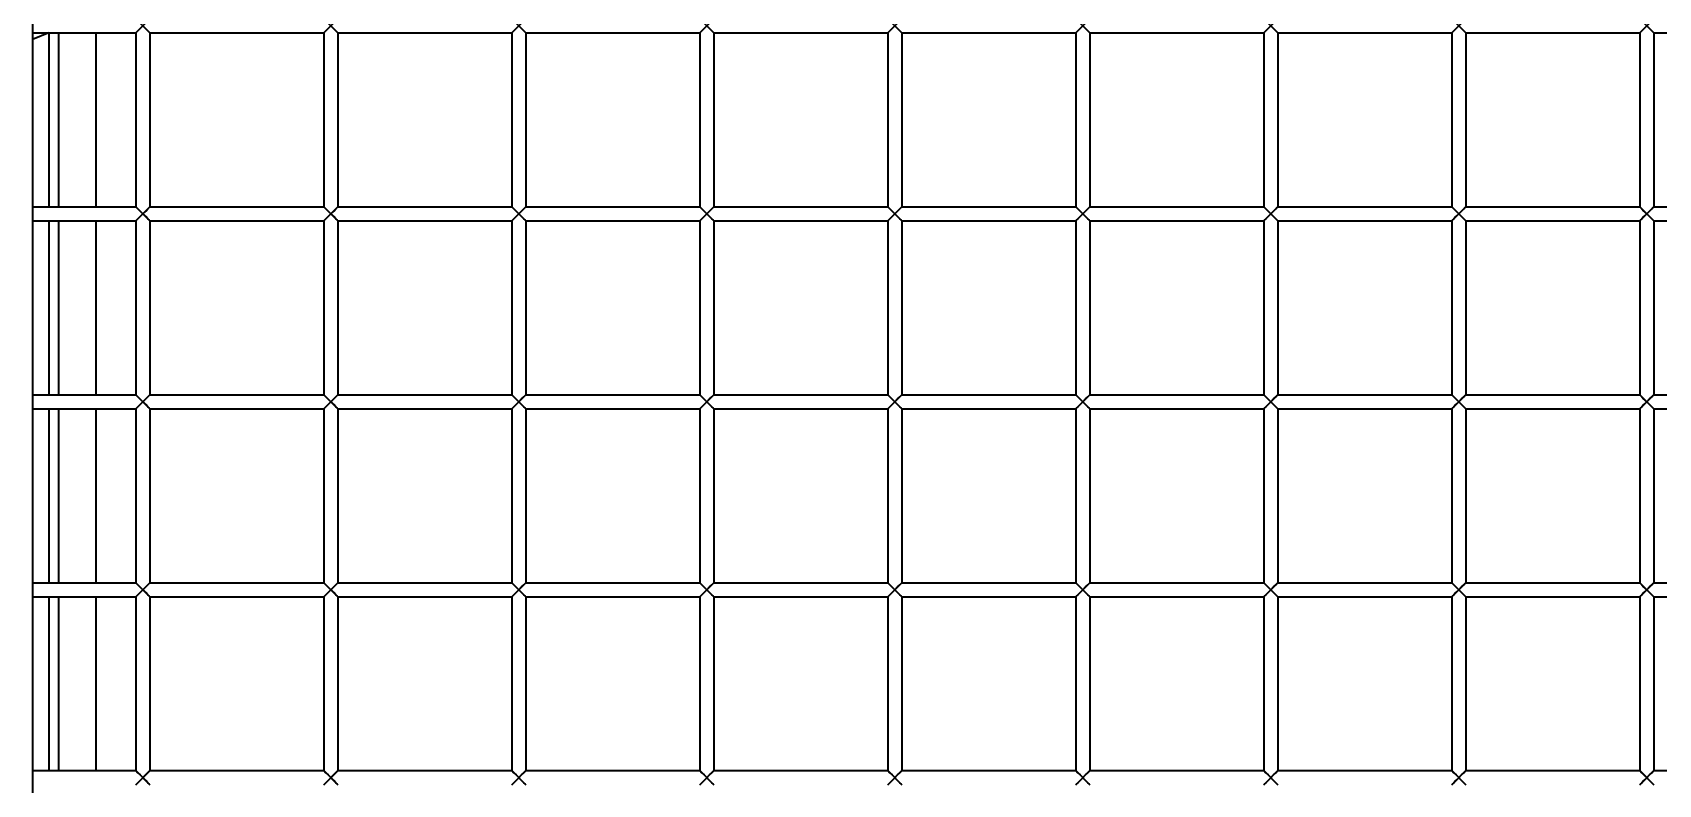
# Model space of a CAD drawing. Header units: millimetres. Extents: x 32496 to 166256, y 3504 to 23939.
# Drawn here: x 72119.5 to 72465.5, y 13849.7 to 14009.7 of the extents above; entities that cross this region are included whole.
import ezdxf

# ---------------------------------------------------------------- set-up
doc = ezdxf.new("R2010")
doc.units = ezdxf.units.MM
doc.layers.get('0').update_dxf_attribs({"lineweight": 35})

# ---------------------------------------------------------------- blocks, each defined once
blk = doc.blocks.new('8-1250')
at = {"linetype": 'Continuous'}
for p, q in [((-926.63, -32393.79), (-926.63, -33324.79)), ((-904.63, -32961.79), (-901.63, -32958.79)), ((-904.63, -32958.79), (-901.63, -32961.79)), ((-864.63, -32961.79), (-861.63, -32958.79)), ((-864.63, -32958.79), (-861.63, -32961.79)), ((-824.63, -32961.79), (-821.63, -32958.79)), ((-824.63, -32958.79), (-821.63, -32961.79)), ((-784.63, -32961.79), (-781.63, -32958.79)), ((-784.63, -32958.79), (-781.63, -32961.79)), ((-744.63, -32961.79), (-741.63, -32958.79)), ((-744.63, -32958.79), (-741.63, -32961.79)), ((-704.63, -32961.79), (-701.63, -32958.79)), ((-704.63, -32958.79), (-701.63, -32961.79)), ((-664.63, -32961.79), (-661.63, -32958.79)), ((-664.63, -32958.79), (-661.63, -32961.79)), ((-624.63, -32961.79), (-621.63, -32958.79)), ((-624.63, -32958.79), (-621.63, -32961.79)), ((-584.63, -32961.79), (-581.63, -32958.79)), ((-584.63, -32958.79), (-581.63, -32961.79)), ((-923.18, -32961.79), (-926.63, -32963.2)), ((-926.63, -32961.79), (-904.63, -32961.79)), ((-923.13, -32961.77), (-923.13, -32998.79)), ((-921.13, -32961.79), (-921.13, -32998.79)), ((-913.13, -32961.79), (-913.13, -32998.79)), ((-904.63, -32961.79), (-904.63, -32998.79)), ((-901.63, -32961.79), (-864.63, -32961.79)), ((-901.63, -32961.79), (-901.63, -32998.79)), ((-864.63, -32961.79), (-864.63, -32998.79)), ((-861.63, -32961.79), (-824.63, -32961.79)), ((-861.63, -32961.79), (-861.63, -32998.79)), ((-824.63, -32961.79), (-824.63, -32998.79)), ((-821.63, -32961.79), (-784.63, -32961.79)), ((-821.63, -32961.79), (-821.63, -32998.79)), ((-784.63, -32961.79), (-784.63, -32998.79)), ((-781.63, -32961.79), (-744.63, -32961.79)), ((-781.63, -32961.79), (-781.63, -32998.79)), ((-744.63, -32961.79), (-744.63, -32998.79)), ((-741.63, -32961.79), (-704.63, -32961.79)), ((-741.63, -32961.79), (-741.63, -32998.79)), ((-704.63, -32961.79), (-704.63, -32998.79)), ((-701.63, -32961.79), (-664.63, -32961.79)), ((-701.63, -32961.79), (-701.63, -32998.79)), ((-664.63, -32961.79), (-664.63, -32998.79)), ((-661.63, -32961.79), (-624.63, -32961.79)), ((-661.63, -32961.79), (-661.63, -32998.79)), ((-624.63, -32961.79), (-624.63, -32998.79)), ((-621.63, -32961.79), (-584.63, -32961.79)), ((-621.63, -32961.79), (-621.63, -32998.79)), ((-584.63, -32961.79), (-584.63, -32998.79)), ((-581.63, -32961.79), (-544.63, -32961.79)), ((-581.63, -32961.79), (-581.63, -32998.79)), ((-926.63, -32998.79), (-904.63, -32998.79)), ((-904.63, -33001.79), (-901.63, -32998.79)), ((-904.63, -32998.79), (-901.63, -33001.79)), ((-901.63, -32998.79), (-864.63, -32998.79)), ((-864.63, -33001.79), (-861.63, -32998.79)), ((-864.63, -32998.79), (-861.63, -33001.79)), ((-861.63, -32998.79), (-824.63, -32998.79)), ((-824.63, -33001.79), (-821.63, -32998.79)), ((-824.63, -32998.79), (-821.63, -33001.79)), ((-821.63, -32998.79), (-784.63, -32998.79)), ((-784.63, -33001.79), (-781.63, -32998.79)), ((-784.63, -32998.79), (-781.63, -33001.79)), ((-781.63, -32998.79), (-744.63, -32998.79)), ((-744.63, -33001.79), (-741.63, -32998.79)), ((-744.63, -32998.79), (-741.63, -33001.79)), ((-741.63, -32998.79), (-704.63, -32998.79)), ((-704.63, -33001.79), (-701.63, -32998.79)), ((-704.63, -32998.79), (-701.63, -33001.79)), ((-701.63, -32998.79), (-664.63, -32998.79)), ((-664.63, -33001.79), (-661.63, -32998.79)), ((-664.63, -32998.79), (-661.63, -33001.79)), ((-661.63, -32998.79), (-624.63, -32998.79)), ((-624.63, -33001.79), (-621.63, -32998.79)), ((-624.63, -32998.79), (-621.63, -33001.79)), ((-621.63, -32998.79), (-584.63, -32998.79)), ((-584.63, -33001.79), (-581.63, -32998.79)), ((-584.63, -32998.79), (-581.63, -33001.79)), ((-581.63, -32998.79), (-544.63, -32998.79)), ((-926.63, -33001.79), (-904.63, -33001.79)), ((-923.13, -33001.79), (-923.13, -33038.79)), ((-921.13, -33001.79), (-921.13, -33038.79)), ((-913.13, -33001.79), (-913.13, -33038.79)), ((-904.63, -33001.79), (-904.63, -33038.79)), ((-901.63, -33001.79), (-864.63, -33001.79)), ((-901.63, -33001.79), (-901.63, -33038.79)), ((-864.63, -33001.79), (-864.63, -33038.79)), ((-861.63, -33001.79), (-824.63, -33001.79)), ((-861.63, -33001.79), (-861.63, -33038.79)), ((-824.63, -33001.79), (-824.63, -33038.79)), ((-821.63, -33001.79), (-784.63, -33001.79)), ((-821.63, -33001.79), (-821.63, -33038.79)), ((-784.63, -33001.79), (-784.63, -33038.79)), ((-781.63, -33001.79), (-744.63, -33001.79)), ((-781.63, -33001.79), (-781.63, -33038.79)), ((-744.63, -33001.79), (-744.63, -33038.79)), ((-741.63, -33001.79), (-704.63, -33001.79)), ((-741.63, -33001.79), (-741.63, -33038.79)), ((-704.63, -33001.79), (-704.63, -33038.79)), ((-701.63, -33001.79), (-664.63, -33001.79)), ((-701.63, -33001.79), (-701.63, -33038.79)), ((-664.63, -33001.79), (-664.63, -33038.79)), ((-661.63, -33001.79), (-624.63, -33001.79)), ((-661.63, -33001.79), (-661.63, -33038.79)), ((-624.63, -33001.79), (-624.63, -33038.79)), ((-621.63, -33001.79), (-584.63, -33001.79)), ((-621.63, -33001.79), (-621.63, -33038.79)), ((-584.63, -33001.79), (-584.63, -33038.79)), ((-581.63, -33001.79), (-544.63, -33001.79)), ((-581.63, -33001.79), (-581.63, -33038.79)), ((-926.63, -33038.79), (-904.63, -33038.79)), ((-904.63, -33041.79), (-901.63, -33038.79)), ((-904.63, -33038.79), (-901.63, -33041.79)), ((-901.63, -33038.79), (-864.63, -33038.79)), ((-864.63, -33041.79), (-861.63, -33038.79)), ((-864.63, -33038.79), (-861.63, -33041.79)), ((-861.63, -33038.79), (-824.63, -33038.79)), ((-824.63, -33041.79), (-821.63, -33038.79)), ((-824.63, -33038.79), (-821.63, -33041.79)), ((-821.63, -33038.79), (-784.63, -33038.79)), ((-784.63, -33041.79), (-781.63, -33038.79)), ((-784.63, -33038.79), (-781.63, -33041.79)), ((-781.63, -33038.79), (-744.63, -33038.79)), ((-744.63, -33041.79), (-741.63, -33038.79)), ((-744.63, -33038.79), (-741.63, -33041.79)), ((-741.63, -33038.79), (-704.63, -33038.79)), ((-704.63, -33041.79), (-701.63, -33038.79)), ((-704.63, -33038.79), (-701.63, -33041.79)), ((-701.63, -33038.79), (-664.63, -33038.79)), ((-664.63, -33041.79), (-661.63, -33038.79)), ((-664.63, -33038.79), (-661.63, -33041.79)), ((-661.63, -33038.79), (-624.63, -33038.79)), ((-624.63, -33041.79), (-621.63, -33038.79)), ((-624.63, -33038.79), (-621.63, -33041.79)), ((-621.63, -33038.79), (-584.63, -33038.79)), ((-584.63, -33041.79), (-581.63, -33038.79)), ((-584.63, -33038.79), (-581.63, -33041.79)), ((-581.63, -33038.79), (-544.63, -33038.79)), ((-926.63, -33041.79), (-904.63, -33041.79)), ((-923.13, -33041.79), (-923.13, -33078.79)), ((-921.13, -33041.79), (-921.13, -33078.79)), ((-913.13, -33041.79), (-913.13, -33078.79)), ((-904.63, -33041.79), (-904.63, -33078.79)), ((-901.63, -33041.79), (-864.63, -33041.79)), ((-901.63, -33041.79), (-901.63, -33078.79)), ((-864.63, -33041.79), (-864.63, -33078.79)), ((-861.63, -33041.79), (-824.63, -33041.79)), ((-861.63, -33041.79), (-861.63, -33078.79)), ((-824.63, -33041.79), (-824.63, -33078.79)), ((-821.63, -33041.79), (-784.63, -33041.79)), ((-821.63, -33041.79), (-821.63, -33078.79)), ((-784.63, -33041.79), (-784.63, -33078.79)), ((-781.63, -33041.79), (-744.63, -33041.79)), ((-781.63, -33041.79), (-781.63, -33078.79)), ((-744.63, -33041.79), (-744.63, -33078.79)), ((-741.63, -33041.79), (-704.63, -33041.79)), ((-741.63, -33041.79), (-741.63, -33078.79)), ((-704.63, -33041.79), (-704.63, -33078.79)), ((-701.63, -33041.79), (-664.63, -33041.79)), ((-701.63, -33041.79), (-701.63, -33078.79)), ((-664.63, -33041.79), (-664.63, -33078.79)), ((-661.63, -33041.79), (-624.63, -33041.79)), ((-661.63, -33041.79), (-661.63, -33078.79)), ((-624.63, -33041.79), (-624.63, -33078.79)), ((-621.63, -33041.79), (-584.63, -33041.79)), ((-621.63, -33041.79), (-621.63, -33078.79)), ((-584.63, -33041.79), (-584.63, -33078.79)), ((-581.63, -33041.79), (-544.63, -33041.79)), ((-581.63, -33041.79), (-581.63, -33078.79)), ((-926.63, -33078.79), (-904.63, -33078.79)), ((-904.63, -33081.79), (-901.63, -33078.79)), ((-904.63, -33078.79), (-901.63, -33081.79)), ((-901.63, -33078.79), (-864.63, -33078.79)), ((-864.63, -33081.79), (-861.63, -33078.79)), ((-864.63, -33078.79), (-861.63, -33081.79)), ((-861.63, -33078.79), (-824.63, -33078.79)), ((-824.63, -33081.79), (-821.63, -33078.79)), ((-824.63, -33078.79), (-821.63, -33081.79)), ((-821.63, -33078.79), (-784.63, -33078.79)), ((-784.63, -33081.79), (-781.63, -33078.79)), ((-784.63, -33078.79), (-781.63, -33081.79)), ((-781.63, -33078.79), (-744.63, -33078.79)), ((-744.63, -33081.79), (-741.63, -33078.79)), ((-744.63, -33078.79), (-741.63, -33081.79)), ((-741.63, -33078.79), (-704.63, -33078.79)), ((-704.63, -33081.79), (-701.63, -33078.79)), ((-704.63, -33078.79), (-701.63, -33081.79)), ((-701.63, -33078.79), (-664.63, -33078.79)), ((-664.63, -33081.79), (-661.63, -33078.79)), ((-664.63, -33078.79), (-661.63, -33081.79)), ((-661.63, -33078.79), (-624.63, -33078.79)), ((-624.63, -33081.79), (-621.63, -33078.79)), ((-624.63, -33078.79), (-621.63, -33081.79)), ((-621.63, -33078.79), (-584.63, -33078.79)), ((-584.63, -33081.79), (-581.63, -33078.79)), ((-584.63, -33078.79), (-581.63, -33081.79)), ((-581.63, -33078.79), (-544.63, -33078.79)), ((-926.63, -33081.79), (-904.63, -33081.79)), ((-923.13, -33081.79), (-923.13, -33118.79)), ((-921.13, -33081.79), (-921.13, -33118.79)), ((-913.13, -33081.79), (-913.13, -33118.79)), ((-904.63, -33081.79), (-904.63, -33118.79)), ((-901.63, -33081.79), (-864.63, -33081.79)), ((-901.63, -33081.79), (-901.63, -33118.79)), ((-864.63, -33081.79), (-864.63, -33118.79)), ((-861.63, -33081.79), (-824.63, -33081.79)), ((-861.63, -33081.79), (-861.63, -33118.79)), ((-824.63, -33081.79), (-824.63, -33118.79)), ((-821.63, -33081.79), (-784.63, -33081.79)), ((-821.63, -33081.79), (-821.63, -33118.79)), ((-784.63, -33081.79), (-784.63, -33118.79)), ((-781.63, -33081.79), (-744.63, -33081.79)), ((-781.63, -33081.79), (-781.63, -33118.79)), ((-744.63, -33081.79), (-744.63, -33118.79)), ((-741.63, -33081.79), (-704.63, -33081.79)), ((-741.63, -33081.79), (-741.63, -33118.79)), ((-704.63, -33081.79), (-704.63, -33118.79)), ((-701.63, -33081.79), (-664.63, -33081.79)), ((-701.63, -33081.79), (-701.63, -33118.79)), ((-664.63, -33081.79), (-664.63, -33118.79)), ((-661.63, -33081.79), (-624.63, -33081.79)), ((-661.63, -33081.79), (-661.63, -33118.79)), ((-624.63, -33081.79), (-624.63, -33118.79)), ((-621.63, -33081.79), (-584.63, -33081.79)), ((-621.63, -33081.79), (-621.63, -33118.79)), ((-584.63, -33081.79), (-584.63, -33118.79)), ((-581.63, -33081.79), (-544.63, -33081.79)), ((-581.63, -33081.79), (-581.63, -33118.79)), ((-926.63, -33118.79), (-904.63, -33118.79)), ((-904.63, -33121.79), (-901.63, -33118.79)), ((-904.63, -33118.79), (-901.63, -33121.79)), ((-901.63, -33118.79), (-864.63, -33118.79)), ((-864.63, -33121.79), (-861.63, -33118.79)), ((-864.63, -33118.79), (-861.63, -33121.79)), ((-861.63, -33118.79), (-824.63, -33118.79)), ((-824.63, -33121.79), (-821.63, -33118.79)), ((-824.63, -33118.79), (-821.63, -33121.79)), ((-821.63, -33118.79), (-784.63, -33118.79)), ((-784.63, -33121.79), (-781.63, -33118.79)), ((-784.63, -33118.79), (-781.63, -33121.79)), ((-781.63, -33118.79), (-744.63, -33118.79)), ((-744.63, -33121.79), (-741.63, -33118.79)), ((-744.63, -33118.79), (-741.63, -33121.79)), ((-741.63, -33118.79), (-704.63, -33118.79)), ((-704.63, -33121.79), (-701.63, -33118.79)), ((-704.63, -33118.79), (-701.63, -33121.79)), ((-701.63, -33118.79), (-664.63, -33118.79)), ((-664.63, -33121.79), (-661.63, -33118.79)), ((-664.63, -33118.79), (-661.63, -33121.79)), ((-661.63, -33118.79), (-624.63, -33118.79)), ((-624.63, -33121.79), (-621.63, -33118.79)), ((-624.63, -33118.79), (-621.63, -33121.79)), ((-621.63, -33118.79), (-584.63, -33118.79)), ((-584.63, -33121.79), (-581.63, -33118.79)), ((-584.63, -33118.79), (-581.63, -33121.79)), ((-581.63, -33118.79), (-544.63, -33118.79))]:
    blk.add_line(p, q, dxfattribs=at)
for points in [[(-904.63, -32998.79), (-904.2, -32999.22), (-903.71, -32999.71), (-902.54, -33000.88)], [(-903.13, -33000.29), (-903.72, -33000.88), (-904.19, -33001.35), (-904.51, -33001.67)], [(-903.13, -33000.29), (-902.54, -32999.7), (-902.07, -32999.23), (-901.74, -32998.9)], [(-901.74, -33001.67), (-902.07, -33001.35), (-902.54, -33000.88)], [(-864.63, -32998.79), (-864.2, -32999.22), (-863.71, -32999.71), (-862.54, -33000.88)], [(-863.13, -33000.29), (-863.72, -33000.88), (-864.19, -33001.35), (-864.51, -33001.67)], [(-863.13, -33000.29), (-862.54, -32999.7), (-862.07, -32999.23), (-861.74, -32998.9)], [(-861.74, -33001.67), (-862.07, -33001.35), (-862.54, -33000.88)], [(-824.63, -32998.79), (-824.2, -32999.22), (-823.71, -32999.71), (-822.54, -33000.88)], [(-823.13, -33000.29), (-823.72, -33000.88), (-824.19, -33001.35), (-824.51, -33001.67)], [(-823.13, -33000.29), (-822.54, -32999.7), (-822.07, -32999.23), (-821.74, -32998.9)], [(-821.74, -33001.67), (-822.07, -33001.35), (-822.54, -33000.88)], [(-784.63, -32998.79), (-784.2, -32999.22), (-783.71, -32999.71), (-782.54, -33000.88)], [(-783.13, -33000.29), (-783.72, -33000.88), (-784.19, -33001.35), (-784.51, -33001.67)], [(-783.13, -33000.29), (-782.54, -32999.7), (-782.07, -32999.23), (-781.74, -32998.9)], [(-781.74, -33001.67), (-782.07, -33001.35), (-782.54, -33000.88)], [(-744.63, -32998.79), (-744.2, -32999.22), (-743.71, -32999.71), (-742.54, -33000.88)], [(-743.13, -33000.29), (-743.72, -33000.88), (-744.19, -33001.35), (-744.51, -33001.67)], [(-743.13, -33000.29), (-742.54, -32999.7), (-742.07, -32999.23), (-741.74, -32998.9)], [(-741.74, -33001.67), (-742.07, -33001.35), (-742.54, -33000.88)], [(-704.63, -32998.79), (-704.2, -32999.22), (-703.71, -32999.71), (-702.54, -33000.88)], [(-703.13, -33000.29), (-703.72, -33000.88), (-704.19, -33001.35), (-704.51, -33001.67)], [(-703.13, -33000.29), (-702.54, -32999.7), (-702.07, -32999.23), (-701.74, -32998.9)], [(-701.74, -33001.67), (-702.07, -33001.35), (-702.54, -33000.88)], [(-664.63, -32998.79), (-664.2, -32999.22), (-663.71, -32999.71), (-662.54, -33000.88)], [(-663.13, -33000.29), (-663.72, -33000.88), (-664.19, -33001.35), (-664.51, -33001.67)], [(-663.13, -33000.29), (-662.54, -32999.7), (-662.07, -32999.23), (-661.74, -32998.9)], [(-661.74, -33001.67), (-662.07, -33001.35), (-662.54, -33000.88)], [(-624.63, -32998.79), (-624.2, -32999.22), (-623.71, -32999.71), (-622.54, -33000.88)], [(-623.13, -33000.29), (-623.72, -33000.88), (-624.19, -33001.35), (-624.51, -33001.67)], [(-623.13, -33000.29), (-622.54, -32999.7), (-622.07, -32999.23), (-621.74, -32998.9)], [(-621.74, -33001.67), (-622.07, -33001.35), (-622.54, -33000.88)], [(-584.63, -32998.79), (-584.2, -32999.22), (-583.71, -32999.71), (-582.54, -33000.88)], [(-583.13, -33000.29), (-583.72, -33000.88), (-584.19, -33001.35), (-584.51, -33001.67)], [(-583.13, -33000.29), (-582.54, -32999.7), (-582.07, -32999.23), (-581.74, -32998.9)], [(-581.74, -33001.67), (-582.07, -33001.35), (-582.54, -33000.88)], [(-904.63, -33038.79), (-904.2, -33039.22), (-903.71, -33039.71), (-902.54, -33040.88)], [(-903.13, -33040.29), (-902.54, -33039.7), (-902.07, -33039.23), (-901.74, -33038.9)], [(-864.63, -33038.79), (-864.2, -33039.22), (-863.71, -33039.71), (-862.54, -33040.88)], [(-863.13, -33040.29), (-862.54, -33039.7), (-862.07, -33039.23), (-861.74, -33038.9)], [(-824.63, -33038.79), (-824.2, -33039.22), (-823.71, -33039.71), (-822.54, -33040.88)], [(-823.13, -33040.29), (-822.54, -33039.7), (-822.07, -33039.23), (-821.74, -33038.9)], [(-784.63, -33038.79), (-784.2, -33039.22), (-783.71, -33039.71), (-782.54, -33040.88)], [(-783.13, -33040.29), (-782.54, -33039.7), (-782.07, -33039.23), (-781.74, -33038.9)], [(-744.63, -33038.79), (-744.2, -33039.22), (-743.71, -33039.71), (-742.54, -33040.88)], [(-743.13, -33040.29), (-742.54, -33039.7), (-742.07, -33039.23), (-741.74, -33038.9)], [(-704.63, -33038.79), (-704.2, -33039.22), (-703.71, -33039.71), (-702.54, -33040.88)], [(-703.13, -33040.29), (-702.54, -33039.7), (-702.07, -33039.23), (-701.74, -33038.9)], [(-664.63, -33038.79), (-664.2, -33039.22), (-663.71, -33039.71), (-662.54, -33040.88)], [(-663.13, -33040.29), (-662.54, -33039.7), (-662.07, -33039.23), (-661.74, -33038.9)], [(-624.63, -33038.79), (-624.2, -33039.22), (-623.71, -33039.71), (-622.54, -33040.88)], [(-623.13, -33040.29), (-622.54, -33039.7), (-622.07, -33039.23), (-621.74, -33038.9)], [(-584.63, -33038.79), (-584.2, -33039.22), (-583.71, -33039.71), (-582.54, -33040.88)], [(-583.13, -33040.29), (-582.54, -33039.7), (-582.07, -33039.23), (-581.74, -33038.9)], [(-903.13, -33040.29), (-903.72, -33040.88), (-904.19, -33041.35), (-904.51, -33041.67)], [(-901.74, -33041.67), (-902.07, -33041.35), (-902.54, -33040.88)], [(-863.13, -33040.29), (-863.72, -33040.88), (-864.19, -33041.35), (-864.51, -33041.67)], [(-861.74, -33041.67), (-862.07, -33041.35), (-862.54, -33040.88)], [(-823.13, -33040.29), (-823.72, -33040.88), (-824.19, -33041.35), (-824.51, -33041.67)], [(-821.74, -33041.67), (-822.07, -33041.35), (-822.54, -33040.88)], [(-783.13, -33040.29), (-783.72, -33040.88), (-784.19, -33041.35), (-784.51, -33041.67)], [(-781.74, -33041.67), (-782.07, -33041.35), (-782.54, -33040.88)], [(-743.13, -33040.29), (-743.72, -33040.88), (-744.19, -33041.35), (-744.51, -33041.67)], [(-741.74, -33041.67), (-742.07, -33041.35), (-742.54, -33040.88)], [(-703.13, -33040.29), (-703.72, -33040.88), (-704.19, -33041.35), (-704.51, -33041.67)], [(-701.74, -33041.67), (-702.07, -33041.35), (-702.54, -33040.88)], [(-663.13, -33040.29), (-663.72, -33040.88), (-664.19, -33041.35), (-664.51, -33041.67)], [(-661.74, -33041.67), (-662.07, -33041.35), (-662.54, -33040.88)], [(-623.13, -33040.29), (-623.72, -33040.88), (-624.19, -33041.35), (-624.51, -33041.67)], [(-621.74, -33041.67), (-622.07, -33041.35), (-622.54, -33040.88)], [(-583.13, -33040.29), (-583.72, -33040.88), (-584.19, -33041.35), (-584.51, -33041.67)], [(-581.74, -33041.67), (-582.07, -33041.35), (-582.54, -33040.88)], [(-904.63, -33078.79), (-904.2, -33079.22), (-903.71, -33079.71), (-902.54, -33080.88)], [(-903.13, -33080.29), (-903.72, -33080.88), (-904.19, -33081.35), (-904.51, -33081.67)], [(-903.13, -33080.29), (-902.54, -33079.7), (-902.07, -33079.23), (-901.74, -33078.9)], [(-901.74, -33081.67), (-902.07, -33081.35), (-902.54, -33080.88)], [(-864.63, -33078.79), (-864.2, -33079.22), (-863.71, -33079.71), (-862.54, -33080.88)], [(-863.13, -33080.29), (-863.72, -33080.88), (-864.19, -33081.35), (-864.51, -33081.67)], [(-863.13, -33080.29), (-862.54, -33079.7), (-862.07, -33079.23), (-861.74, -33078.9)], [(-861.74, -33081.67), (-862.07, -33081.35), (-862.54, -33080.88)], [(-824.63, -33078.79), (-824.2, -33079.22), (-823.71, -33079.71), (-822.54, -33080.88)], [(-823.13, -33080.29), (-823.72, -33080.88), (-824.19, -33081.35), (-824.51, -33081.67)], [(-823.13, -33080.29), (-822.54, -33079.7), (-822.07, -33079.23), (-821.74, -33078.9)], [(-821.74, -33081.67), (-822.07, -33081.35), (-822.54, -33080.88)], [(-784.63, -33078.79), (-784.2, -33079.22), (-783.71, -33079.71), (-782.54, -33080.88)], [(-783.13, -33080.29), (-783.72, -33080.88), (-784.19, -33081.35), (-784.51, -33081.67)], [(-783.13, -33080.29), (-782.54, -33079.7), (-782.07, -33079.23), (-781.74, -33078.9)], [(-781.74, -33081.67), (-782.07, -33081.35), (-782.54, -33080.88)], [(-744.63, -33078.79), (-744.2, -33079.22), (-743.71, -33079.71), (-742.54, -33080.88)], [(-743.13, -33080.29), (-743.72, -33080.88), (-744.19, -33081.35), (-744.51, -33081.67)], [(-743.13, -33080.29), (-742.54, -33079.7), (-742.07, -33079.23), (-741.74, -33078.9)], [(-741.74, -33081.67), (-742.07, -33081.35), (-742.54, -33080.88)], [(-704.63, -33078.79), (-704.2, -33079.22), (-703.71, -33079.71), (-702.54, -33080.88)], [(-703.13, -33080.29), (-703.72, -33080.88), (-704.19, -33081.35), (-704.51, -33081.67)], [(-703.13, -33080.29), (-702.54, -33079.7), (-702.07, -33079.23), (-701.74, -33078.9)], [(-701.74, -33081.67), (-702.07, -33081.35), (-702.54, -33080.88)], [(-664.63, -33078.79), (-664.2, -33079.22), (-663.71, -33079.71), (-662.54, -33080.88)], [(-663.13, -33080.29), (-663.72, -33080.88), (-664.19, -33081.35), (-664.51, -33081.67)], [(-663.13, -33080.29), (-662.54, -33079.7), (-662.07, -33079.23), (-661.74, -33078.9)], [(-661.74, -33081.67), (-662.07, -33081.35), (-662.54, -33080.88)], [(-624.63, -33078.79), (-624.2, -33079.22), (-623.71, -33079.71), (-622.54, -33080.88)], [(-623.13, -33080.29), (-623.72, -33080.88), (-624.19, -33081.35), (-624.51, -33081.67)], [(-623.13, -33080.29), (-622.54, -33079.7), (-622.07, -33079.23), (-621.74, -33078.9)], [(-621.74, -33081.67), (-622.07, -33081.35), (-622.54, -33080.88)], [(-584.63, -33078.79), (-584.2, -33079.22), (-583.71, -33079.71), (-582.54, -33080.88)], [(-583.13, -33080.29), (-583.72, -33080.88), (-584.19, -33081.35), (-584.51, -33081.67)], [(-583.13, -33080.29), (-582.54, -33079.7), (-582.07, -33079.23), (-581.74, -33078.9)], [(-581.74, -33081.67), (-582.07, -33081.35), (-582.54, -33080.88)], [(-904.63, -33118.79), (-904.2, -33119.22), (-903.71, -33119.71), (-902.54, -33120.88)], [(-903.13, -33120.29), (-902.54, -33119.7), (-902.07, -33119.23), (-901.74, -33118.9)], [(-864.63, -33118.79), (-864.2, -33119.22), (-863.71, -33119.71), (-862.54, -33120.88)], [(-863.13, -33120.29), (-862.54, -33119.7), (-862.07, -33119.23), (-861.74, -33118.9)], [(-824.63, -33118.79), (-824.2, -33119.22), (-823.71, -33119.71), (-822.54, -33120.88)], [(-823.13, -33120.29), (-822.54, -33119.7), (-822.07, -33119.23), (-821.74, -33118.9)], [(-784.63, -33118.79), (-784.2, -33119.22), (-783.71, -33119.71), (-782.54, -33120.88)], [(-783.13, -33120.29), (-782.54, -33119.7), (-782.07, -33119.23), (-781.74, -33118.9)], [(-744.63, -33118.79), (-744.2, -33119.22), (-743.71, -33119.71), (-742.54, -33120.88)], [(-743.13, -33120.29), (-742.54, -33119.7), (-742.07, -33119.23), (-741.74, -33118.9)], [(-704.63, -33118.79), (-704.2, -33119.22), (-703.71, -33119.71), (-702.54, -33120.88)], [(-703.13, -33120.29), (-702.54, -33119.7), (-702.07, -33119.23), (-701.74, -33118.9)], [(-664.63, -33118.79), (-664.2, -33119.22), (-663.71, -33119.71), (-662.54, -33120.88)], [(-663.13, -33120.29), (-662.54, -33119.7), (-662.07, -33119.23), (-661.74, -33118.9)], [(-624.63, -33118.79), (-624.2, -33119.22), (-623.71, -33119.71), (-622.54, -33120.88)], [(-623.13, -33120.29), (-622.54, -33119.7), (-622.07, -33119.23), (-621.74, -33118.9)], [(-584.63, -33118.79), (-584.2, -33119.22), (-583.71, -33119.71), (-582.54, -33120.88)], [(-583.13, -33120.29), (-582.54, -33119.7), (-582.07, -33119.23), (-581.74, -33118.9)], [(-903.13, -33120.29), (-903.72, -33120.88), (-904.19, -33121.35), (-904.51, -33121.67)], [(-901.74, -33121.67), (-902.07, -33121.35), (-902.54, -33120.88)], [(-863.13, -33120.29), (-863.72, -33120.88), (-864.19, -33121.35), (-864.51, -33121.67)], [(-861.74, -33121.67), (-862.07, -33121.35), (-862.54, -33120.88)], [(-823.13, -33120.29), (-823.72, -33120.88), (-824.19, -33121.35), (-824.51, -33121.67)], [(-821.74, -33121.67), (-822.07, -33121.35), (-822.54, -33120.88)], [(-783.13, -33120.29), (-783.72, -33120.88), (-784.19, -33121.35), (-784.51, -33121.67)], [(-781.74, -33121.67), (-782.07, -33121.35), (-782.54, -33120.88)], [(-743.13, -33120.29), (-743.72, -33120.88), (-744.19, -33121.35), (-744.51, -33121.67)], [(-741.74, -33121.67), (-742.07, -33121.35), (-742.54, -33120.88)], [(-703.13, -33120.29), (-703.72, -33120.88), (-704.19, -33121.35), (-704.51, -33121.67)], [(-701.74, -33121.67), (-702.07, -33121.35), (-702.54, -33120.88)], [(-663.13, -33120.29), (-663.72, -33120.88), (-664.19, -33121.35), (-664.51, -33121.67)], [(-661.74, -33121.67), (-662.07, -33121.35), (-662.54, -33120.88)], [(-623.13, -33120.29), (-623.72, -33120.88), (-624.19, -33121.35), (-624.51, -33121.67)], [(-621.74, -33121.67), (-622.07, -33121.35), (-622.54, -33120.88)], [(-583.13, -33120.29), (-583.72, -33120.88), (-584.19, -33121.35), (-584.51, -33121.67)], [(-581.74, -33121.67), (-582.07, -33121.35), (-582.54, -33120.88)]]:
    blk.add_lwpolyline(points, dxfattribs=at)

msp = doc.modelspace()

# ---------------------------------------------------------------- block references
at = {"color": 6}
msp.add_blockref('8-1250', (73046.131, 46971.457), dxfattribs=at)

doc.saveas('drawing.dxf')
